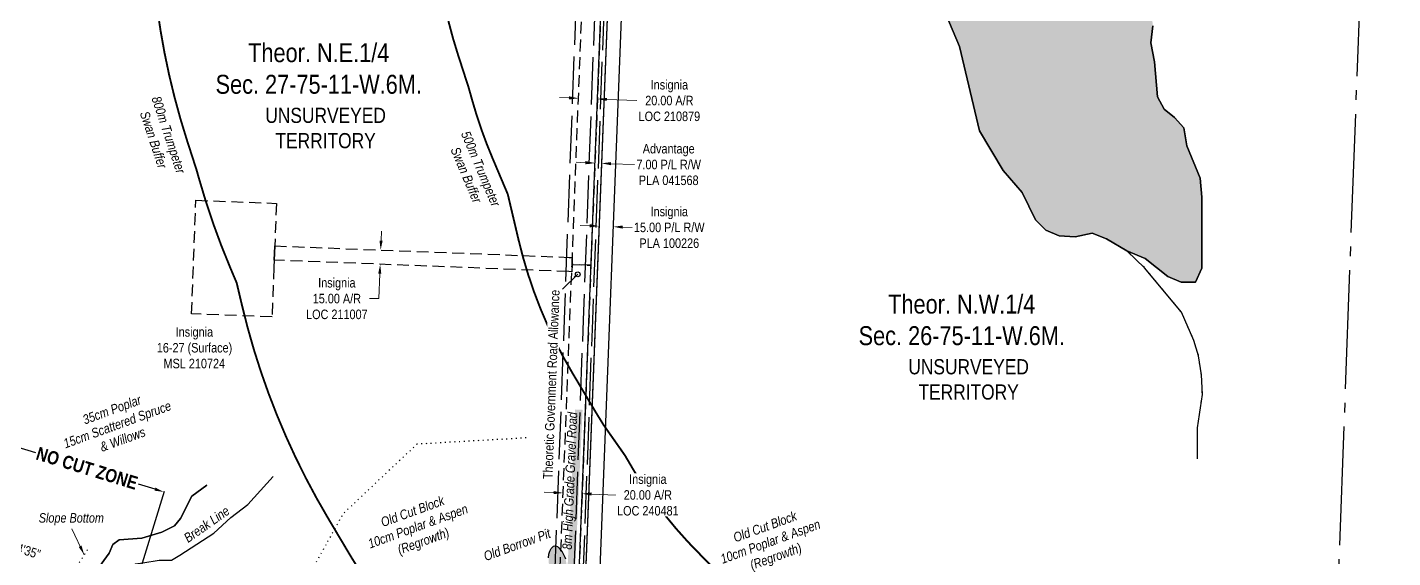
# Model space of a CAD drawing. Extents: x 333963 to 343562, y 6155611 to 6162191.
# Drawn here: x 335113 to 336554, y 6156657 to 6157217 of the extents above; entities that cross this region are included whole.
import ezdxf
from ezdxf.enums import TextEntityAlignment as Align

# ---------------------------------------------------------------- set-up
doc = ezdxf.new("R2010")
doc.units = 0
doc.header["$LTSCALE"] = 5
doc.header["$PDSIZE"] = 0.5
for name, pattern in [('DASHDOT2', [12.7, 6.35, -3.175, 0, -3.175]), ('foc-ACCESSROAD', [3.75, 2.5, -1.25]), ('foc-QUARTERLINE', [33, 25, -3, 2, -3]), ('foc-TOPO', [1, 0.2, -0.8]), ('foc-UNSURVEYED', [12.5, 10, -2.5]), ('foc-WHEELTRACKS', [2, 0.4, -1.6])]:
    doc.linetypes.add(name, pattern=pattern)
doc.layers.get('Defpoints').update_dxf_attribs({"color": 9})
for name, color, linetype in [('AS-ROADS', 254, 'Continuous'), ('AS-WILDLIFE', 131, 'DASHDOT2'), ('C-SYMBOL', 7, 'Continuous'), ('F-AR', 190, 'foc-ACCESSROAD'), ('F-RW', 190, 'Continuous'), ('F-WS', 190, 'foc-ACCESSROAD'), ('L-BD1', 253, 'Continuous'), ('L-QSEC', 8, 'foc-QUARTERLINE'), ('L-ROAD-T', 7, 'Continuous'), ('L-UNS-T', 3, 'Continuous'), ('L-USEC', 7, 'foc-UNSURVEYED'), ('P-TEMP-NO CUT-T', 143, 'Continuous'), ('SRD_Environmental_Z11', 7, 'Continuous'), ('T-BUSH-T', 110, 'Continuous'), ('T-CREEK', 160, 'Continuous'), ('T-GENERAL', 48, 'foc-TOPO'), ('T-SLOPE', 48, 'Continuous'), ('T-VEGETATION CHANGE', 104, 'foc-TOPO'), ('T-WATER', 160, 'Continuous'), ('T-WATER-H', 133, 'Continuous'), ('T-WATER-P3', 160, 'foc-WHEELTRACKS')]:
    doc.layers.add(name, color=color, linetype=linetype)
for name, color, linetype, lineweight in [('F-AR-T', 190, 'Continuous', 9), ('F-RW-T', 190, 'Continuous', 9), ('T-TEXT', 48, 'Continuous', 18)]:
    doc.layers.add(name, color=color, linetype=linetype, lineweight=lineweight)
doc.styles.add('175L', font='ARIALN.TTF', dxfattribs={"height": 20})
doc.styles.add('80CG', font='ARIALN.TTF', dxfattribs={"height": 10})
doc.styles.add('80L', font='ARIALN.TTF', dxfattribs={"height": 10})
doc.styles.add('80LS', font='ARIALNI.TTF', dxfattribs={"height": 10})
doc.styles.add('BOLD', font='ARIALNB.TTF')
doc.styles.add('foc-LtypeFont', font='ARIALN.TTF', dxfattribs={"height": 7.35})
doc.styles.get("Standard").update_dxf_attribs({"font": 'ARIALN.TTF'})
doc.linetypes.add('foc-TOPO-flowdirection-NOLINE', pattern='A,0,[">",foc-LtypeFont,S=0.3,R=0,X=0,Y=-0.945],-20,[">",foc-LtypeFont,S=0.3,R=0,X=0,Y=-0.945],0', length=20)
doc.dimstyles.new('Compass 5 000', dxfattribs={"dimscale": 5, "dimtxt": 9, "dimasz": 2, "dimexe": 0.2, "dimexo": 0.0625, "dimgap": 0.5, "dimtad": 0, "dimtih": 1, "dimtoh": 1, "dimzin": 0, "dimdsep": 46, "dimtxsty": '80CG', "dimcen": 0.1, "dimse1": 1, "dimse2": 1, "dimclrd": 256, "dimclrt": 256, "dimaunit": 1, "dimadec": 4, "dimazin": 0, "dimtfac": 0.06, "dimtofl": 0, "dimtmove": 0, "dimatfit": 1, "dimfxl": 0.2, "dimtolj": 1, "dimtzin": 0, "dimlwd": -1, "dimarcsym": 0})

# ---------------------------------------------------------------- blocks, each defined once
blk = doc.blocks.new('*D67')
at = {"layer": 'Defpoints', "color": 0, "transparency": 16777216}
for p in [(335716.5, 6157008), (335731.5, 6157007.4), (335731.5, 6157006.3)]:
    blk.add_point(p, dxfattribs=at)
at = {"layer": 'F-RW-T', "transparency": 16777216}
for p, q in [((335706.5, 6157007.3), (335696.5, 6157007.7)), ((335741.5, 6157006), (335751.5, 6157005.6))]:
    blk.add_line(p, q, dxfattribs=at)
for points in [[(335706.6, 6157009), (335706.4, 6157005.7), (335716.5, 6157006.9)], [(335741.5, 6157007.6), (335741.4, 6157004.3), (335731.5, 6157006.3)]]:
    blk.add_solid(points, dxfattribs=at)
at = {"layer": 'F-RW-T', "transparency": 16777216, "insert": (335790.5, 6157005.6), "char_height": 10, "attachment_point": 5, "style": '80CG'}
blk.add_mtext('\\A1;Insignia\\P15.00 P/L R/W\\PPLA 100226', dxfattribs=at)
blk = doc.blocks.new('*D72')
at = {"layer": 'Defpoints', "color": 0, "transparency": 16777216}
for p in [(335471.6, 6156982.3), (335471, 6156967.3), (335485.5, 6156966.7)]:
    blk.add_point(p, dxfattribs=at)
at = {"layer": 'F-AR-T', "transparency": 16777216}
for p, q in [((335486.4, 6156991.7), (335486.8, 6157001.7)), ((335485.1, 6156956.8), (335484.1, 6156930.5)), ((335484.1, 6156930.5), (335474.1, 6156930.5))]:
    blk.add_line(p, q, dxfattribs=at)
for points in [[(335484.8, 6156991.8), (335488.1, 6156991.7), (335486, 6156981.7)], [(335483.4, 6156956.8), (335486.7, 6156956.7), (335485.5, 6156966.7)]]:
    blk.add_solid(points, dxfattribs=at)
at = {"layer": 'F-AR-T', "transparency": 16777216, "insert": (335439.8, 6156930.5), "char_height": 10, "attachment_point": 5, "style": '80CG'}
blk.add_mtext('\\A1;Insignia\\P15.00 A/R\\PLOC 211007', dxfattribs=at)
blk = doc.blocks.new('*D79')
at = {"layer": 'Defpoints', "color": 0, "transparency": 16777216}
for p in [(335694.7, 6157141.3), (335714.7, 6157141.1), (335714.7, 6157140.5)]:
    blk.add_point(p, dxfattribs=at)
at = {"layer": 'F-AR-T', "transparency": 16777216}
for p, q in [((335684.7, 6157142.2), (335674.7, 6157142.6)), ((335724.7, 6157140.7), (335756.3, 6157139.4))]:
    blk.add_line(p, q, dxfattribs=at)
for points in [[(335684.8, 6157143.9), (335684.6, 6157140.6), (335694.7, 6157141.8)], [(335724.7, 6157142.3), (335724.6, 6157139), (335714.7, 6157141.1)]]:
    blk.add_solid(points, dxfattribs=at)
at = {"layer": 'F-AR-T', "transparency": 16777216, "insert": (335790.6, 6157139.4), "char_height": 10, "attachment_point": 5, "style": '80CG'}
blk.add_mtext('\\A1;Insignia\\P20.00 A/R\\PLOC 210879', dxfattribs=at)
blk = doc.blocks.new('*D87')
at = {"layer": 'Defpoints', "color": 0, "transparency": 16777216}
for p in [(335092.5, 6156777.2), (335051.1, 6156642.6), (335216.2, 6156591.9)]:
    blk.add_point(p, dxfattribs=at)
at = {"layer": 'P-TEMP-NO CUT-T', "color": 0, "lineweight": -2, "transparency": 16777216}
for p, q in [((335058.5, 6156666.5), (335092.8, 6156778.2)), ((335223.5, 6156615.8), (335257.8, 6156727.5))]:
    blk.add_line(p, q, dxfattribs=at)
at = {"layer": 'P-TEMP-NO CUT-T', "transparency": 16777216}
for p, q in [((335102, 6156774.3), (335122, 6156768.2)), ((335248, 6156729.5), (335230.5, 6156734.8))]:
    blk.add_line(p, q, dxfattribs=at)
for points in [[(335102.5, 6156775.9), (335101.5, 6156772.7), (335092.5, 6156777.2)], [(335248.4, 6156731.1), (335247.5, 6156727.9), (335257.5, 6156726.5)]]:
    blk.add_solid(points, dxfattribs=at)
at = {"layer": 'P-TEMP-NO CUT-T', "transparency": 16777216, "insert": (335176.2, 6156751.5), "char_height": 10, "attachment_point": 5, "rotation": 342.9241, "style": 'BOLD', "bg_fill": 3, "box_fill_scale": 1.1, "bg_fill_color": 256, "bg_fill_true_color": 13158600, "bg_fill_transparency": 0}
blk.add_mtext('\\A1;{\\H1.4x;NO CUT ZONE}', dxfattribs=at)
blk = doc.blocks.new('*D89')
at = {"layer": 'Defpoints', "color": 0, "transparency": 16777216}
for p in [(335719.1, 6157073.2), (335706.7, 6156936.1), (335713.7, 6156935.8)]:
    blk.add_point(p, dxfattribs=at)
at = {"layer": 'F-RW-T', "transparency": 16777216}
for p, q in [((335702.1, 6157073.9), (335692.1, 6157074.3)), ((335729, 6157072.8), (335753.7, 6157071.9))]:
    blk.add_line(p, q, dxfattribs=at)
for points in [[(335702.1, 6157075.6), (335702, 6157072.2), (335712.1, 6157073.5)], [(335729.1, 6157074.5), (335729, 6157071.2), (335719.1, 6157073.2)]]:
    blk.add_solid(points, dxfattribs=at)
at = {"layer": 'F-RW-T', "transparency": 16777216, "insert": (335789.9, 6157071.9), "char_height": 10, "attachment_point": 5, "style": '80CG'}
blk.add_mtext('\\A1;Advantage\\P7.00 P/L R/W\\PPLA 041568', dxfattribs=at)
blk = doc.blocks.new('*D97')
at = {"layer": 'Defpoints', "color": 0, "transparency": 16777216}
for p in [(335686.6, 6156932.1), (335706.5, 6156931.3), (335698.5, 6156724.7)]:
    blk.add_point(p, dxfattribs=at)
at = {"layer": 'F-AR-T', "transparency": 16777216}
for p, q in [((335668.5, 6156725.9), (335658.5, 6156726.3)), ((335708.5, 6156724.3), (335734.4, 6156723.3))]:
    blk.add_line(p, q, dxfattribs=at)
for points in [[(335668.6, 6156727.5), (335668.5, 6156724.2), (335678.5, 6156725.5)], [(335708.6, 6156726), (335708.4, 6156722.7), (335698.5, 6156724.7)]]:
    blk.add_solid(points, dxfattribs=at)
at = {"layer": 'F-AR-T', "transparency": 16777216, "insert": (335767.9, 6156723.3), "char_height": 10, "attachment_point": 5, "style": '80CG', "bg_fill": 3, "box_fill_scale": 1.1, "bg_fill_color": 256, "bg_fill_true_color": 13158600, "bg_fill_transparency": 0}
blk.add_mtext('\\A1;Insignia\\P20.00 A/R\\PLOC 240481', dxfattribs=at)

msp = doc.modelspace()

# ---------------------------------------------------------------- hatches: boundary and pattern name
at = {"layer": 'T-WATER-H'}
h = msp.add_hatch(color=256, dxfattribs=at)
h.dxf.hatch_style = 1
h.paths.add_polyline_path([(336038.96, 6157397.84), (336038.903, 6157398.175), (336042.898, 6157342.244), (336057.334, 6157297.579), (336063.874, 6157274.326), (336096.836, 6157196.423), (336117.812, 6157107.533), (336142.782, 6157065.584), (336162.758, 6157042.613), (336176.743, 6157013.649), (336187.729, 6157002.662), (336201.712, 6156996.67), (336218.692, 6156995.671), (336236.671, 6156999.665), (336251.652, 6156993.675), (336273.293, 6156981.022), (336292.603, 6156972.7), (336316.574, 6156953.724), (336330.559, 6156947.731), (336345.541, 6156947.732), (336352.531, 6156962.713), (336352.531, 6157037.621), (336350.533, 6157057.596), (336336.55, 6157091.554), (336333.553, 6157110.53), (336323.565, 6157121.517), (336312.578, 6157130.505), (336305.586, 6157143.49), (336302.589, 6157180.444), (336298.594, 6157200.421), (336300.591, 6157218.398), (336297.594, 6157256.351), (336291.547, 6157288.738), (336283.61, 6157331.259), (336280.998, 6157388.704)])
h = msp.add_hatch(color=256, dxfattribs=at)
h.dxf.hatch_style = 1
h.paths.add_polyline_path([(335680.275, 6156657.862), (335680.969, 6156655.829), (335681.523, 6156653.515), (335681.885, 6156651.141), (335682.03, 6156648.875), (335681.954, 6156646.896), (335681.668, 6156645.205), (335681.18, 6156643.846), (335680.497, 6156642.839), (335679.392, 6156641.989), (335677.789, 6156641.239), (335675.797, 6156640.64), (335673.606, 6156640.251), (335671.464, 6156640.111), (335669.531, 6156640.225), (335667.948, 6156640.585), (335666.785, 6156641.173), (335665.532, 6156642.649), (335664.531, 6156645.026), (335663.787, 6156648.289), (335663.283, 6156652.504), (335663.135, 6156657.081), (335663.522, 6156660.969), (335664.445, 6156664.193), (335665.903, 6156666.744), (335667.308, 6156668.362), (335668.512, 6156669.378), (335669.663, 6156669.779), (335670.965, 6156669.608), (335672.406, 6156668.866), (335673.964, 6156667.565), (335675.676, 6156665.645), (335677.401, 6156663.235), (335679.024, 6156660.491)])

# ---------------------------------------------------------------- linework, layer by layer
at = {"layer": 'AS-ROADS', "flags": 128}
msp.add_lwpolyline([(335677.07, 6156407.773, 7.998, 7.998, 0), (335683.471, 6156552.18, 7.998, 7.998, 0), (335684.794, 6156584.904, 7.998, 7.998, 0), (335686.003, 6156623.478, 7.998, 7.998, 0), (335687.345, 6156649.5, 7.998, 7.998, 0), (335695.054, 6156813.346, 0, 0, 0)], format="xyseb", dxfattribs=at)
at = {"layer": 'AS-WILDLIFE', "const_width": 2, "flags": 128}
for points in [[(335925.497, 6155611.984), (335927.212, 6155615.344), (335937.95, 6155634.998), (335949.234, 6155654.344), (335961.056, 6155673.366), (335965.505, 6155680.306), (335984.07, 6155716.405), (336007.667, 6155759.041), (336014.133, 6155769.736), (336030.112, 6155795.705), (336042.389, 6155815.032), (336055.215, 6155834), (336068.578, 6155852.592), (336082.468, 6155870.795), (336096.873, 6155888.592), (336136.826, 6155936.531), (336151.96, 6155954.164), (336167.6, 6155971.349), (336183.733, 6155988.072), (336200.345, 6156004.319), (336217.423, 6156020.077), (336234.95, 6156035.332), (336252.914, 6156050.072), (336271.299, 6156064.283), (336295.268, 6156082.261), (336312.554, 6156094.871), (336330.182, 6156106.996), (336348.139, 6156118.628), (336366.413, 6156129.758), (336384.987, 6156140.377), (336403.849, 6156150.476), (336354.468, 6156148.18), (336345.585, 6156148.13), (336330.603, 6156148.13), (336305.7, 6156148.516), (336280.821, 6156149.678), (336255.99, 6156151.614), (336231.231, 6156154.323), (336206.569, 6156157.802), (336182.027, 6156162.046), (336157.629, 6156167.054), (336133.399, 6156172.818), (336109.361, 6156179.335), (336085.536, 6156186.597), (336061.95, 6156194.597), (336038.624, 6156203.328), (336015.582, 6156212.781), (336001.597, 6156218.775), (335996.072, 6156221.167), (335981.318, 6156228.253), (335933.682, 6156243.33), (335886.757, 6156261.711), (335872.774, 6156267.703), (335851.396, 6156277.237), (335830.307, 6156287.392), (335809.524, 6156298.161), (335789.065, 6156309.533), (335768.947, 6156321.499), (335749.189, 6156334.049), (335729.806, 6156347.172), (335710.816, 6156360.856), (335692.234, 6156375.091), (335674.077, 6156389.863), (335656.36, 6156405.16), (335639.099, 6156420.97), (335622.307, 6156437.278), (335611.322, 6156448.264), (335594.148, 6156465.932), (335577.542, 6156484.134), (335561.522, 6156502.854), (335546.102, 6156522.071), (335531.299, 6156541.768), (335517.127, 6156561.923), (335503.601, 6156582.517), (335490.734, 6156603.529), (335479.966, 6156618.332), (335455.696, 6156656.594), (335430.726, 6156698.543), (335418.567, 6156719.698), (335407.058, 6156741.215), (335396.212, 6156763.073), (335386.037, 6156785.251), (335376.544, 6156807.73), (335367.742, 6156830.488), (335359.637, 6156853.504), (335352.239, 6156876.756), (335345.554, 6156900.224), (335339.588, 6156923.884), (335334.123, 6156947.043), (335327.478, 6156962.747), (335318.023, 6156986.114), (335309.309, 6157009.767), (335301.344, 6157033.684), (335294.138, 6157057.839), (335291.761, 6157066.292), (335281.88, 6157096.864), (335274.845, 6157119.86), (335268.505, 6157143.056), (335262.865, 6157166.433), (335257.931, 6157189.969), (335253.707, 6157213.643), (335250.197, 6157237.433), (335247.404, 6157261.318), (335245.33, 6157285.276), (335244.17, 6157301.514), (335240.893, 6157320.52), (335237.223, 6157343.683), (335234.28, 6157366.95), (335232.067, 6157390.297), (335230.586, 6157413.702), (335229.838, 6157437.141), (335229.824, 6157460.593), (335228.836, 6157475.149), (335225.839, 6157558.048), (335225.732, 6157612.724), (335226.991, 6157651.759), (335226.565, 6157668.815), (335226.912, 6157716.932), (335223.683, 6157738.397), (335221.037, 6157759.942), (335218.977, 6157781.552), (335217.504, 6157803.209), (335216.62, 6157824.898), (335216.325, 6157846.603), (335216.324, 6157881.56), (335216.577, 6157902.205), (335217.406, 6157922.835), (335218.809, 6157943.435), (335220.786, 6157963.987), (335223.336, 6157984.475), (335220.649, 6158026.329), (335220.317, 6158049.372), (335220.317, 6158103.866), (335220.315, 6158129.218), (335220.656, 6158152.611), (335221.681, 6158175.984), (335223.389, 6158199.317), (335225.779, 6158222.59), (335228.849, 6158245.784), (335232.596, 6158268.877), (335237.018, 6158291.851), (335242.109, 6158314.686), (335247.867, 6158337.362), (335254.285, 6158359.86), (335261.359, 6158382.161), (335264.006, 6158390.102), (335263.59, 6158398.562), (335260.217, 6158423.45), (335257.268, 6158462.842), (335256.268, 6158482.817), (335255.438, 6158506.316), (335255.3, 6158529.831), (335255.853, 6158553.339), (335257.096, 6158576.82), (335259.03, 6158600.255), (335261.652, 6158623.623), (335264.96, 6158646.904), (335268.951, 6158670.077), (335273.622, 6158693.123), (335278.969, 6158716.022), (335284.986, 6158738.754), (335291.669, 6158761.298), (335296.663, 6158777.278), (335304.197, 6158800.168), (335312.418, 6158822.821), (335321.317, 6158845.216), (335330.887, 6158867.332), (335341.119, 6158889.15), (335352.004, 6158910.65), (335363.532, 6158931.812), (335375.692, 6158952.617), (335388.474, 6158973.046), (335401.866, 6158993.081), (335415.855, 6159012.703), (335429.711, 6159030.949)], [(335857.685, 6159005.817), (335846.308, 6158999.977), (335829.965, 6158990.797), (335813.977, 6158981.01), (335798.368, 6158970.631), (335785.383, 6158961.642), (335769.719, 6158950.343), (335754.504, 6158938.448), (335739.759, 6158925.974), (335725.508, 6158912.94), (335711.771, 6158899.365), (335698.568, 6158885.269), (335685.92, 6158870.673), (335675.064, 6158857.639), (335662.952, 6158842.43), (335651.44, 6158826.761), (335640.546, 6158810.656), (335630.287, 6158794.14), (335620.678, 6158777.237), (335611.735, 6158759.973), (335603.469, 6158742.374), (335595.895, 6158724.467), (335589.022, 6158706.278), (335582.863, 6158687.837), (335577.869, 6158671.857), (335572.392, 6158653.043), (335567.656, 6158634.029), (335563.67, 6158614.844), (335560.439, 6158595.517), (335557.968, 6158576.079), (335556.261, 6158556.558), (335555.32, 6158536.986), (335555.148, 6158517.392), (335555.743, 6158497.806), (335556.743, 6158477.831), (335559.628, 6158443.692), (335562.413, 6158426.803), (335563.714, 6158400.353), (335566.62, 6158365.787), (335568.95, 6158348.746), (335552.16, 6158306.298), (335550.812, 6158302.309), (335545.817, 6158287.328), (335540.469, 6158270.275), (335535.734, 6158253.043), (335531.618, 6158235.652), (335528.127, 6158218.125), (335525.264, 6158200.484), (335523.034, 6158182.752), (335521.44, 6158164.952), (335520.483, 6158147.107), (335520.165, 6158129.238), (335520.166, 6158103.876), (335520.166, 6158049.371), (335520.374, 6158034.97), (335523.228, 6157994.137), (335525.292, 6157975.595), (335522.001, 6157956.96), (335519.441, 6157938.212), (335517.614, 6157919.377), (335516.525, 6157900.486), (335516.174, 6157881.567), (335516.175, 6157846.61), (335516.439, 6157830.373), (335517.23, 6157814.153), (335518.549, 6157797.967), (335520.392, 6157781.833), (335522.759, 6157765.767), (335527.233, 6157738.475), (335527.576, 6157725.45), (335527.092, 6157719.252), (335526.32, 6157676.315), (335526.962, 6157650.674), (335525.426, 6157603.056), (335525.492, 6157568.883), (335528.49, 6157485.984), (335529.809, 6157468.968), (335529.485, 6157452.607), (335529.733, 6157436.244), (335530.553, 6157419.9), (335531.945, 6157403.595), (335533.905, 6157387.348), (335536.432, 6157371.18), (335542.194, 6157337.762), (335544.417, 6157306.639), (335545.941, 6157289.48), (335548.055, 6157272.383), (335550.756, 6157255.369), (335554.043, 6157238.458), (335557.911, 6157221.671), (335562.354, 6157205.027), (335567.369, 6157188.546), (335578.85, 6157153.024), (335582.789, 6157139.021), (335587.293, 6157123.924), (335592.27, 6157108.977), (335597.717, 6157094.194), (335603.626, 6157079.589), (335620.14, 6157040.56), (335631.422, 6156992.752), (335636.153, 6156974.286), (335641.585, 6156956.013), (335647.71, 6156937.961), (335654.52, 6156920.156), (335662.003, 6156902.623), (335670.149, 6156885.389), (335678.947, 6156868.478), (335688.383, 6156851.914), (335713.354, 6156809.965), (335721.336, 6156797.009), (335743.846, 6156764.955), (335753.372, 6156748.703), (335763.537, 6156732.844), (335774.325, 6156717.401), (335785.719, 6156702.401), (335797.702, 6156687.866), (335810.254, 6156673.819), (335823.355, 6156660.283), (335834.34, 6156649.297), (335848.041, 6156636.107), (335862.234, 6156623.448), (335876.898, 6156611.338), (335892.012, 6156599.795), (335907.554, 6156588.835), (335923.502, 6156578.475), (335939.833, 6156568.729), (335956.523, 6156559.611), (335973.547, 6156551.135), (335990.882, 6156543.313), (336004.866, 6156537.32), (336020.407, 6156530.78), (336036.209, 6156524.896), (336052.244, 6156519.678), (336068.482, 6156515.135), (336084.896, 6156511.276), (336092.536, 6156507.006), (336119.714, 6156494.381), (336133.698, 6156488.387), (336150.738, 6156481.453), (336168.021, 6156475.151), (336185.525, 6156469.489), (336203.224, 6156464.475), (336221.097, 6156460.115), (336239.118, 6156456.417), (336257.263, 6156453.385), (336275.507, 6156451.022), (336293.825, 6156449.332), (336312.194, 6156448.318), (336330.587, 6156447.98), (336345.569, 6156447.981), (336382.336, 6156449.337), (336401.879, 6156451.167), (336421.335, 6156453.762), (336440.673, 6156457.119), (336457.177, 6156460.657)]]:
    msp.add_lwpolyline(points, dxfattribs=at)
at = {"layer": 'F-AR'}
for points in [[(335687.895, 6156966.518), (335704.852, 6157402.971), (335609.056, 6157738.32), (335289.32, 6158203.265), (335253.74, 6158259.196), (335222.248, 6158287.715), (334867.819, 6158469.333), (334869.555, 6158490.911), (335233.715, 6158304.308), (335269.161, 6158272.208), (335306.162, 6158214.063), (335627.384, 6157746.956), (335724.957, 6157405.389), (335707.877, 6156965.767)], [(335687.886, 6156966.519), (335687.6, 6156958.919), (335684.475, 6156959.04), (335373.696, 6156971.076), (335373.974, 6156978.551), (335374.263, 6156986.072), (335685.033, 6156974.021), (335688.186, 6156973.9), (335687.886, 6156966.519)]]:
    msp.add_lwpolyline(points, close=True, dxfattribs=at)
at = {"layer": 'F-AR', "flags": 128}
msp.add_lwpolyline([(335562.635, 6156208.022), (335586.099, 6156208.748), (335587.946, 6156208.806), (335588.478, 6156210.095), (335612.238, 6156267.687), (335650.164, 6156300.335), (335662.939, 6156324.136), (335687.895, 6156966.518), (335707.877, 6156965.767), (335682.967, 6156324.564), (335682.068, 6156301.416), (335628.903, 6156255.648), (335606.795, 6156202.064), (335603.715, 6156194.597), (335600.915, 6156195.314), (335598.983, 6156195.808), (335591.374, 6156197.756), (335574.302, 6156202.07), (335562.659, 6156205.013)], dxfattribs=at)
at = {"layer": 'F-RW', "flags": 128}
for points in [[(336553.733, 6156057.047), (336318.204, 6156163.467), (335901.219, 6156354.021), (335850.391, 6156405.014), (335711.463, 6156491.436), (335747.073, 6157408.066)], [(335731.995, 6157406.249), (335696.273, 6156486.756), (335842.874, 6156395.56), (335894.256, 6156344.012), (336313.241, 6156152.544), (336553.716, 6156043.89)]]:
    msp.add_lwpolyline(points, dxfattribs=at)
at = {"layer": 'F-RW'}
msp.add_lwpolyline([(335731.995, 6157406.249), (335715.232, 6156974.784), (335697.007, 6156505.64), (335696.273, 6156486.756), (335714.31, 6156475.535), (335842.863, 6156395.528), (335894.256, 6156344.012), (336313.241, 6156152.544), (336506.16, 6156065.377), (336505.562, 6156049.19), (336307.036, 6156138.891), (335885.552, 6156331.501), (335833.478, 6156383.743), (335688.764, 6156473.765), (335690.013, 6156505.904), (335724.957, 6157405.389)], dxfattribs=at)
at = {"layer": 'F-WS'}
msp.add_lwpolyline([(335375.977, 6157030.997), (335374.272, 6156986.071), (335373.986, 6156978.55), (335373.705, 6156971.069), (335373.427, 6156963.566), (335371.445, 6156911.119), (335286.53, 6156914.329), (335291.063, 6157034.208), (335375.977, 6157030.997)], close=True, dxfattribs=at)
at = {"layer": 'L-QSEC', "flags": 128}
msp.add_lwpolyline([(336491.809, 6156505.669), (336520.419, 6157279.615)], dxfattribs=at)
at = {"layer": 'L-USEC', "flags": 128}
for points in [[(335694.543, 6157310.788), (335679.584, 6156908.825), (335664.623, 6156506.862)], [(335714.642, 6157310.04), (335699.683, 6156908.077), (335684.722, 6156506.114)], [(335694.771, 6156505.725), (335709.731, 6156907.688), (335724.691, 6157309.65)]]:
    msp.add_lwpolyline(points, dxfattribs=at)
at = {"layer": 'SRD_Environmental_Z11'}
msp.add_lwpolyline([(336300.591, 6157218.398), (336298.594, 6157200.421), (336302.589, 6157180.444), (336305.586, 6157143.49), (336312.578, 6157130.505), (336323.565, 6157121.517), (336333.553, 6157110.53), (336336.55, 6157091.554), (336350.533, 6157057.596), (336352.531, 6157037.621), (336352.531, 6156962.713), (336345.541, 6156947.732), (336330.559, 6156947.731), (336316.574, 6156953.724), (336292.603, 6156972.7), (336273.293, 6156981.022), (336251.652, 6156993.675), (336236.671, 6156999.665), (336218.692, 6156995.671), (336201.712, 6156996.67), (336187.729, 6157002.662), (336176.743, 6157013.649), (336162.758, 6157042.613), (336142.782, 6157065.584), (336117.812, 6157107.533), (336096.836, 6157196.423), (336063.874, 6157274.326)], dxfattribs=at)
at = {"layer": 'T-CREEK', "flags": 128}
msp.add_lwpolyline([(335302.782, 6156733.734), (335286.676, 6156722.2), (335274.988, 6156698.688), (335268.434, 6156690.752), (335255.235, 6156684.275), (335233.942, 6156677.614), (335210.06, 6156675.944), (335203.308, 6156671.193), (335199.491, 6156662.082), (335186.426, 6156644.085), (335169.988, 6156615.289), (335162.095, 6156590.187), (335159.512, 6156578.696), (335158.968, 6156564.233), (335148.605, 6156540.674), (335138.384, 6156512.539), (335130.672, 6156499.039)], dxfattribs=at)
at = {"layer": 'T-CREEK', "linetype": 'foc-TOPO-flowdirection-NOLINE', "flags": 128}
msp.add_lwpolyline([(335130.672, 6156499.039), (335138.384, 6156512.539), (335148.605, 6156540.674), (335158.968, 6156564.233), (335159.512, 6156578.696), (335162.095, 6156590.187), (335169.988, 6156615.289), (335186.426, 6156644.085), (335199.491, 6156662.082), (335203.308, 6156671.193), (335210.06, 6156675.944), (335233.942, 6156677.614), (335255.235, 6156684.275), (335268.434, 6156690.752), (335274.988, 6156698.688), (335286.676, 6156722.2), (335302.782, 6156733.734)], dxfattribs=at)
at = {"layer": 'T-GENERAL', "flags": 128}
msp.add_lwpolyline([(335176.726, 6156665.582), (335163.734, 6156645.46), (335156.366, 6156626.941), (335146.437, 6156608.941), (335138.992, 6156580.574)], dxfattribs=at)
at = {"layer": 'T-SLOPE', "flags": 128}
msp.add_lwpolyline([(335156.061, 6156497.726), (335171.948, 6156526.69), (335183.318, 6156554.537), (335185.971, 6156558.433), (335197.131, 6156591.307), (335204.206, 6156613.443), (335210.436, 6156628.741), (335217.351, 6156641.385), (335227.418, 6156650.598), (335235.133, 6156651.76), (335252.427, 6156654.607), (335265.39, 6156654.635), (335274.175, 6156659.772), (335310.021, 6156683.032), (335328.031, 6156699.44), (335345.886, 6156713.187), (335372.5, 6156742.703)], dxfattribs=at)
at = {"layer": 'T-VEGETATION CHANGE', "flags": 128}
msp.add_lwpolyline([(335639.554, 6156783.52), (335524.288, 6156776.938), (335446.347, 6156703.43), (335403.534, 6156626.631), (335364.015, 6156578.358), (335325.593, 6156557.512), (335305.833, 6156498.267), (335360.722, 6156454.382), (335362.696, 6156418.205)], dxfattribs=at)
at = {"layer": 'T-WATER'}
for points in [[(336063.874, 6157274.326), (336096.836, 6157196.423), (336117.812, 6157107.533), (336142.782, 6157065.584), (336162.758, 6157042.613), (336176.743, 6157013.649), (336187.729, 6157002.662), (336201.712, 6156996.67), (336218.692, 6156995.671), (336236.671, 6156999.665), (336251.652, 6156993.675), (336273.293, 6156981.022), (336292.603, 6156972.7), (336316.574, 6156953.724), (336330.559, 6156947.731), (336345.541, 6156947.732), (336352.531, 6156962.713), (336352.531, 6157037.621), (336350.533, 6157057.596), (336336.55, 6157091.554), (336333.553, 6157110.53), (336323.565, 6157121.517), (336312.578, 6157130.505), (336305.586, 6157143.49), (336302.589, 6157180.444), (336298.594, 6157200.421), (336300.591, 6157218.398)], [(335663.135, 6156657.081), (335663.522, 6156660.969), (335664.445, 6156664.193), (335665.903, 6156666.744), (335667.308, 6156668.362), (335668.512, 6156669.378), (335669.663, 6156669.779), (335670.965, 6156669.608), (335672.406, 6156668.866), (335673.964, 6156667.565), (335675.676, 6156665.645), (335677.401, 6156663.235), (335679.024, 6156660.491), (335680.275, 6156657.862), (335680.275, 6156657.862), (335680.969, 6156655.829)]]:
    msp.add_lwpolyline(points, dxfattribs=at)
at = {"layer": 'T-WATER-P3', "flags": 128}
msp.add_lwpolyline([(336347.938, 6156761.323), (336347.937, 6156794.289), (336352.932, 6156829.252), (336351.933, 6156850.231), (336348.936, 6156870.21), (336343.94, 6156886.192), (336330.953, 6156916.162), (336291.991, 6156963.113), (336273.676, 6156980.428)], dxfattribs=at)
at = {"layer": 'T-WATER-P3', "linetype": 'foc-TOPO-flowdirection-NOLINE', "flags": 128}
msp.add_lwpolyline([(336347.938, 6156761.323), (336347.937, 6156794.289), (336352.932, 6156829.252), (336351.933, 6156850.231), (336348.936, 6156870.21), (336343.94, 6156886.192), (336330.953, 6156916.162), (336291.991, 6156963.113), (336273.676, 6156980.428)], dxfattribs=at)

# ---------------------------------------------------------------- texts
at = {"layer": 'AS-WILDLIFE', "char_height": 9.99806, "attachment_point": 1, "style": '80L'}
for s, insert, rotation in [('\\pi0.47612;{\\fArial Narrow|b0|i1|c0|p34;800m Trumpeter \\P\\pi11.59265;Swan Buffer}', (335253.475, 6157145.494), 288.418151), ('\\pi0.44884;{\\fArial Narrow|b0|i1|c0|p34;500m Trumpeter \\P\\pi11.59265;Swan Buffer}', (335579.565, 6157108.809), 292.933919)]:
    msp.add_mtext_dynamic_manual_height_columns(s, width=85.75841, gutter_width=49.99, heights=[0], dxfattribs=dict(at, insert=insert, rotation=rotation))
at = {"layer": 'F-WS', "insert": (335245.676, 6156900.363), "char_height": 10, "attachment_point": 1, "style": '80L'}
msp.add_mtext_dynamic_manual_height_columns('\\pi24.05003;Insignia\\P\\pi4.15917;16-27 (Surface)\\P\\pi11.2226;MSL 210724', width=85.99228, gutter_width=49.99, heights=[0], dxfattribs=at)
at = {"layer": 'T-TEXT', "char_height": 9.99803, "width": 110.60345, "attachment_point": 2, "rotation": 20, "style": '80LS'}
for insert in [(335517.894, 6156710.827), (335889.735, 6156694.654)]:
    msp.add_mtext('Old Cut Block\\P{\\C110;10cm Poplar & Aspen\\P(Regrowth)}', dxfattribs=dict(at, insert=insert))
at = {"layer": 'T-TEXT', "insert": (335277.199, 6156680.795), "char_height": 9.99803, "attachment_point": 1, "rotation": 35.164155, "style": '80L'}
msp.add_mtext_dynamic_manual_height_columns('{\\fArial Narrow|b0|i1|c0|p34;Break Line}', width=54.57083, gutter_width=49.99, heights=[0], dxfattribs=at)

# ---------------------------------------------------------------- dimensions: what is measured, and where the dimension line sits
at = {"layer": 'F-AR-T'}
for base, p1, p2, angle, text, picture, middle in [((335714.688, 6157141.056), (335694.686, 6157141.302), (335714.667, 6157140.526), 357.775111, 'Insignia\\P20.00 A/R\\PLOC 210879', '*D79', (335790.597, 6157139.44)), ((335485.466, 6156966.747), (335471.602, 6156982.297), (335471.021, 6156967.306), 267.782225, 'Insignia\\P15.00 A/R\\PLOC 211007', '*D72', (335439.756, 6156930.453))]:
    dim = msp.add_linear_dim(base=base, p1=p1, p2=p2, angle=angle, text=text, dimstyle='Compass 5 000', dxfattribs=at)
    dim.commit()
    dim.dimension.update_dxf_attribs({"geometry": picture, "text_midpoint": middle, "dimtype": 161})
at = {"layer": 'F-RW-T'}
dim = msp.add_aligned_dim(p1=(335716.523, 6157008.014), p2=(335731.509, 6157007.431), distance=-1.083, text='Insignia\\P15.00 P/L R/W\\PPLA 100226', dimstyle='Compass 5 000', dxfattribs=at)
dim.commit()
dim.dimension.update_dxf_attribs({"geometry": '*D67', "text_midpoint": (335790.535, 6157005.573)})

# ---------------------------------------------------------------- next in the draw order: texts
at = {"layer": 'C-SYMBOL', "color": 3, "char_height": 19.99587, "width": 215.93985, "attachment_point": 2, "style": '175L', "bg_fill": 3, "box_fill_scale": 1.2, "bg_fill_color": 256, "bg_fill_transparency": 0}
for s, insert in [('Theor. N.E.1/4\\PSec. 27-75-11-W.6M.', (335420.686, 6157199.932)), ('Theor. N.W.1/4\\PSec. 26-75-11-W.6M.', (336099.093, 6156934.736))]:
    msp.add_mtext(s, dxfattribs=dict(at, insert=insert))
at = {"layer": 'L-ROAD-T', "linetype": 'Continuous', "insert": (335661.068, 6156840.143), "char_height": 9.99794, "width": 199.50627, "attachment_point": 2, "rotation": 87.840242, "style": '80L', "bg_fill": 3, "box_fill_scale": 1.15, "bg_fill_color": 256, "bg_fill_true_color": 256, "bg_fill_transparency": 0}
msp.add_mtext('Theoretic Government Road Allowance', dxfattribs=at)
at = {"layer": 'L-UNS-T', "color": 3, "char_height": 15.9967, "attachment_point": 5, "style": '80L', "bg_fill": 3, "box_fill_scale": 1.15, "bg_fill_color": 256, "bg_fill_true_color": 256, "bg_fill_transparency": 0}
for insert in [(335427.91, 6157110.376), (336106.317, 6156845.18)]:
    msp.add_mtext_dynamic_manual_height_columns('UNSURVEYED TERRITORY', width=126.38886, gutter_width=47.491, heights=[0], dxfattribs=dict(at, insert=insert))

# ---------------------------------------------------------------- next in the draw order: dimensions: what is measured, and where the dimension line sits
at = {"layer": 'P-TEMP-NO CUT-T'}
dim = msp.add_linear_dim(base=(335092.464, 6156777.237), p1=(335216.171, 6156591.935), p2=(335051.117, 6156642.636), angle=162.924054, text='{\\H1.4x;NO CUT ZONE}', dimstyle='Compass 5 000', override={"dimtxt": 2, "dimexo": 5, "dimtih": 0, "dimdec": 1, "dimtxsty": 'BOLD', "dimse1": 0, "dimse2": 0, "dimtfill": 1, "dimtfillclr": 256}, dxfattribs=at)
dim.commit()
dim.dimension.update_dxf_attribs({"geometry": '*D87', "text_midpoint": (335176.236, 6156751.504), "dimtype": 161})

# ---------------------------------------------------------------- next in the draw order: texts
at = {"layer": 'L-BD1'}
msp.add_text('287°04\'35"', height=9.998, rotation=342.924054, dxfattribs=at).set_placement((335099.695, 6156668.661), align=Align.MIDDLE_CENTER)
at = {"layer": 'T-BUSH-T', "insert": (335200.687, 6156818.006), "char_height": 9.99803, "width": 119.51029, "attachment_point": 2, "rotation": 20, "style": '80LS'}
msp.add_mtext('35cm Poplar \\P15cm Scattered Spruce & Willows', dxfattribs=at)
at = {"layer": 'T-TEXT', "insert": (335125.3, 6156704.198), "char_height": 9.99803, "attachment_point": 1, "style": '80L'}
msp.add_mtext_dynamic_manual_height_columns('{\\fArial Narrow|b0|i1|c0|p34;Slope Bottom}', width=68.67447, gutter_width=49.99, heights=[0], dxfattribs=at)

# ---------------------------------------------------------------- next in the draw order: dimensions: what is measured, and where the dimension line sits
at = {"layer": 'F-AR-T'}
dim = msp.add_linear_dim(base=(335698.513, 6156724.711), p1=(335686.559, 6156932.112), p2=(335706.541, 6156931.335), angle=357.775225, text='Insignia\\P20.00 A/R\\PLOC 240481', dimstyle='Compass 5 000', override={"dimtfill": 1}, dxfattribs=at)
dim.commit()
dim.dimension.update_dxf_attribs({"geometry": '*D97', "text_midpoint": (335767.915, 6156723.316), "dimtype": 161})

# ---------------------------------------------------------------- next in the draw order: leaders
at = {"layer": 'L-ROAD-T', "linetype": 'Continuous'}
msp.add_leader([(335693.924, 6156956.119), (335677.81, 6156940.538)], dimstyle='Compass 5 000', override={"dimasz": 1, "dimldrblk": 'DotBlank'}, dxfattribs=at)
at = {"layer": 'T-TEXT'}
msp.add_leader([(335173.24, 6156660.183), (335160.12, 6156687.694)], dimstyle='Compass 5 000', dxfattribs=at)

# ---------------------------------------------------------------- next in the draw order: texts
at = {"layer": 'T-TEXT', "insert": (335677.608, 6156665.936), "char_height": 9.99803, "attachment_point": 1, "rotation": 87.684847, "style": '80L'}
msp.add_mtext_dynamic_manual_height_columns('{\\fArial Narrow|b0|i1|c0|p34;8m High Grade Gravel Road}', width=145.80798, gutter_width=49.99, heights=[0], dxfattribs=at)
at = {"layer": 'T-TEXT', "insert": (335628.173, 6156675.568), "char_height": 9.99803, "width": 137.42144, "attachment_point": 2, "rotation": 20, "style": '80LS'}
msp.add_mtext('Old Borrow Pit', dxfattribs=at)

# ---------------------------------------------------------------- next in the draw order: dimensions: what is measured, and where the dimension line sits
at = {"layer": 'F-RW-T'}
dim = msp.add_linear_dim(base=(335719.057, 6157073.238), p1=(335706.725, 6156936.116), p2=(335713.72, 6156935.844), angle=357.775225, text='Advantage\\P7.00 P/L R/W\\PPLA 041568', dimstyle='Compass 5 000', dxfattribs=at)
dim.commit()
dim.dimension.update_dxf_attribs({"geometry": '*D89', "text_midpoint": (335789.944, 6157071.892), "dimtype": 161})

doc.saveas('drawing.dxf')
